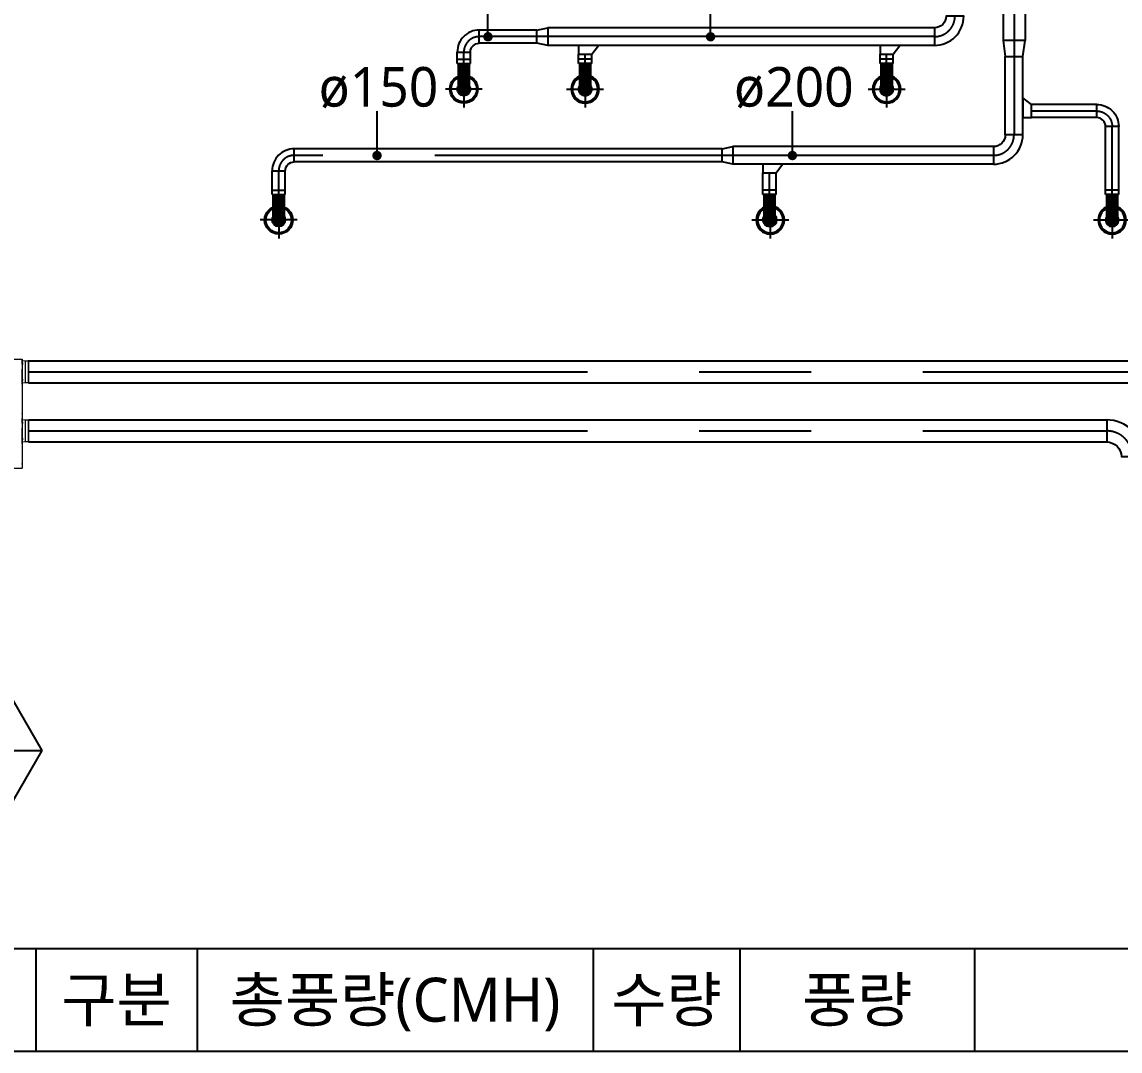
# Model space of a CAD drawing. Header units: millimetres. Extents: x 61566 to 667441, y 0 to 118800.
# Drawn here: x 436240 to 448719, y 37687 to 49381 of the extents above; entities that cross this region are included whole.
import ezdxf
from ezdxf.enums import TextEntityAlignment as Align

# ---------------------------------------------------------------- set-up
doc = ezdxf.new("R2010")
doc.units = ezdxf.units.MM
doc.header["$LTSCALE"] = 200
doc.linetypes.add('CENTER', pattern=[50.8, 31.75, -6.35, 6.35, -6.35])
for name, color, linetype in [('DI', 1, 'Continuous'), ('DUCT', 7, 'Continuous'), ('LG-장비번호', 7, 'Continuous'), ('LG-환기', 2, 'Continuous'), ('TE', 2, 'Continuous'), ('TEXT', 3, 'Continuous'), ('환기(RA)', 2, 'Continuous'), ('환기(SA)', 3, 'Continuous'), ('환기유니트', 6, 'Continuous')]:
    doc.layers.add(name, color=color, linetype=linetype)
doc.styles.add('LG전자', font='malgun.ttf')
doc.styles.add('SUNJIN', font='malgun.ttf')

# ---------------------------------------------------------------- blocks, each defined once
blk = doc.blocks.new('A$C40B63A93')
at = {"color": 1}
for p, q in [((210, 420), (210, 0)), ((420, 210), (0, 210))]:
    blk.add_line(p, q, dxfattribs=at)
at = {"color": 0}
for radius in [160, 145, 75]:
    blk.add_circle((210, 210), radius, dxfattribs=at)
blk = doc.blocks.new('레듀서2')
at = {"layer": '환기(RA)', "color": 0}
blk.add_lwpolyline([(182, 225), (0, 250), (0, 0), (182, 25)], close=True, dxfattribs=at)
blk = doc.blocks.new('레듀서1')
at = {"layer": '환기(SA)', "color": 0}
blk.add_lwpolyline([(-23, 123), (177, 123), (152, 0), (2, 0)], close=True, dxfattribs=at)
blk = doc.blocks.new('ELBOW_90_150')
at = {"layer": 'DUCT', "color": 0}
blk.add_lwpolyline([(175, 250, 0.414214), (-75, 0), (75, 0, -0.414214), (175, 100), (175, 250)], format="xyb", dxfattribs=at)
at = {"layer": 'DUCT', "color": 1, "linetype": 'CENTER'}
blk.add_arc((175, 0), 175, 90, 180, dxfattribs=at)
blk = doc.blocks.new('상업용 프리미엄환기 800~1000CMH')
at = {"layer": 'LG-환기', "color": 0, "linetype": 'Continuous', "lineweight": 18}
for p, q in [((333, 1261), (-10, 1261)), ((-10, 24), (-10, 1261)), ((-13, 1215), (-13, 1214)), ((-11, 1208), (-11, 1217)), ((-82, 963), (-87, 961)), ((-87, 961), (-87, 718)), ((-82, 963), (-82, 716)), ((-82, 962), (-82, 716)), ((-47, 961), (-82, 961)), ((-13, 965), (-47, 961)), ((-47, 718), (-47, 961)), ((-17, 938), (-17, 938)), ((-17, 936), (-17, 936)), ((-17, 935), (-17, 935)), ((-17, 933), (-17, 933)), ((-15, 925), (-15, 941)), ((-12, 941), (-15, 941)), ((-15, 940), (-15, 931)), ((-15, 940), (-15, 940)), ((-15, 931), (-12, 931)), ((-15, 923), (-15, 931)), ((-15, 931), (-15, 931)), ((-12, 981), (-13, 970)), ((-13, 938), (-13, 970)), ((-13, 941), (-13, 965)), ((-13, 751), (-13, 927)), ((-13, 755), (-13, 923)), ((-12, 981), (-12, 972)), ((-10, 981), (-12, 981)), ((-12, 972), (-12, 972)), ((-12, 970), (-12, 871)), ((-15, 747), (-15, 755)), ((-15, 738), (-15, 754)), ((-10, 871), (-12, 871)), ((-12, 698), (-12, 808)), ((-12, 808), (-10, 808)), ((-87, 718), (-82, 716)), ((-82, 718), (-47, 718)), ((-47, 718), (-13, 713)), ((-17, 745), (-17, 745)), ((-17, 744), (-17, 744)), ((-17, 743), (-17, 743)), ((-17, 741), (-17, 741)), ((-15, 748), (-15, 738)), ((-15, 748), (-12, 748)), ((-15, 748), (-15, 748)), ((-15, 738), (-15, 738)), ((-15, 738), (-12, 738)), ((-13, 741), (-13, 709)), ((-13, 738), (-13, 713)), ((-13, 709), (-12, 698)), ((-13, 640), (-13, 639)), ((-12, 698), (-10, 698)), ((-11, 633), (-11, 642)), ((-82, 292), (-87, 290)), ((-87, 290), (-87, 46)), ((-82, 292), (-82, 45)), ((-82, 291), (-82, 45)), ((-47, 290), (-82, 290)), ((-13, 294), (-47, 290)), ((-47, 46), (-47, 290)), ((-17, 266), (-17, 266)), ((-17, 265), (-17, 265)), ((-17, 264), (-17, 264)), ((-17, 262), (-17, 262)), ((-12, 270), (-15, 270)), ((-15, 253), (-15, 270)), ((-15, 269), (-15, 269)), ((-15, 269), (-15, 260)), ((-15, 260), (-15, 260)), ((-15, 252), (-15, 260)), ((-15, 260), (-12, 260)), ((-12, 310), (-13, 299)), ((-13, 266), (-13, 299)), ((-13, 270), (-13, 294)), ((-13, 80), (-13, 256)), ((-13, 84), (-13, 252)), ((-10, 310), (-12, 310)), ((-12, 310), (-12, 199)), ((-10, 199), (-12, 199)), ((-12, 137), (-10, 137)), ((-12, 27), (-12, 137)), ((-87, 46), (-82, 45)), ((-82, 46), (-47, 46)), ((-47, 46), (-13, 42)), ((-17, 74), (-17, 74)), ((-17, 72), (-17, 72)), ((-17, 71), (-17, 71)), ((-17, 70), (-17, 70)), ((-15, 76), (-15, 84)), ((-15, 66), (-15, 83)), ((-15, 77), (-15, 77)), ((-15, 77), (-15, 67)), ((-15, 76), (-12, 76)), ((-15, 67), (-15, 67)), ((-15, 66), (-12, 66)), ((-13, 70), (-13, 38)), ((-13, 66), (-13, 42)), ((-13, 38), (-12, 27)), ((-12, 27), (-10, 27)), ((1052, 24), (-10, 24))]:
    blk.add_line(p, q, dxfattribs=at)
for centre, radius, start, end in [((-8, 1213), 5.4, 124.6013, 158.604), ((-8, 1213), 5.4, 206.0867, 235.3987), ((-11, 1217), 0.3, 0, 124.6013), ((-11, 1208), 0.3, 235.3987, 0), ((-82, 962), 0.5, 0, 111.8014), ((-11, 936), 6.1, 129.6019, 159.3622), ((-11, 936), 6.09, 159.3157, 176.2321), ((-11, 936), 5.71, 175.982, 184.018), ((-11, 936), 6.09, 183.7679, 200.6843), ((-11, 936), 6.1, 200.6378, 230.3981), ((-14, 966), 1, 277.3264, 0), ((-7, 970), 5.4, 128.9696, 158.604), ((-7, 970), 5.4, 206.0867, 231.0303), ((-82, 716), 0.5, 248.1986, 0), ((-11, 743), 6.1, 129.6019, 159.3622), ((-11, 743), 6.09, 159.3157, 176.2321), ((-11, 743), 5.71, 175.982, 184.018), ((-11, 743), 6.09, 183.7679, 200.6843), ((-11, 743), 6.1, 200.6378, 230.3981), ((-14, 712), 1, 0, 82.6736), ((-8, 638), 5.4, 124.6013, 158.604), ((-8, 638), 5.4, 206.0867, 235.3987), ((-11, 642), 0.3, 0, 124.6013), ((-11, 633), 0.3, 235.3987, 0), ((-82, 291), 0.5, 0, 111.8014), ((-11, 264), 6.1, 129.6019, 159.3622), ((-11, 264), 6.09, 159.3157, 176.2321), ((-11, 264), 5.71, 175.982, 184.018), ((-11, 264), 6.09, 183.7679, 200.6843), ((-11, 264), 6.1, 200.6378, 230.3981), ((-14, 295), 1, 277.3264, 0), ((-82, 45), 0.5, 248.1986, 0), ((-11, 72), 6.1, 129.6019, 159.3622), ((-11, 72), 6.09, 159.3157, 176.2321), ((-11, 72), 5.71, 175.982, 184.018), ((-11, 72), 6.09, 183.7679, 200.6843), ((-11, 72), 6.1, 200.6378, 230.3981), ((-14, 41), 1, 0, 82.6736)]:
    blk.add_arc(centre, radius, start, end, dxfattribs=at)
for points, knots in [([(-13, 1214), (-13, 1214), (-13, 1214), (-13, 1214), (-13, 1214), (-13, 1214), (-13, 1214), (-13, 1214), (-13, 1213), (-13, 1213)], [0, 0, 0, 0, 0.25, 0.25, 0.375, 0.375, 0.5, 0.5, 1, 1, 1, 1]), ([(-13, 1213), (-13, 1213), (-13, 1213), (-13, 1213), (-13, 1213), (-13, 1213), (-13, 1213), (-13, 1213), (-13, 1213), (-13, 1213)], [0, 0, 0, 0, 0.5, 0.5, 0.75, 0.75, 0.875, 0.875, 1, 1, 1, 1]), ([(-13, 1213), (-13, 1213), (-13, 1213), (-13, 1213), (-13, 1213), (-13, 1213), (-13, 1213), (-13, 1213), (-13, 1213), (-13, 1213), (-13, 1213), (-13, 1213), (-13, 1213), (-13, 1213), (-13, 1213), (-13, 1213), (-13, 1213), (-13, 1213), (-13, 1213), (-13, 1213), (-13, 1213), (-13, 1213), (-13, 1213), (-13, 1213), (-13, 1213)], [0, 0, 0, 0, 0.125, 0.125, 0.1875, 0.1875, 0.25, 0.25, 0.375, 0.375, 0.4375, 0.4375, 0.5, 0.5, 0.625, 0.625, 0.6875, 0.6875, 0.75, 0.8125, 0.8125, 0.875, 0.875, 1, 1, 1, 1]), ([(-13, 1212), (-13, 1212), (-13, 1212), (-13, 1211), (-13, 1211), (-13, 1211), (-13, 1211), (-13, 1211), (-13, 1211), (-13, 1211), (-13, 1211), (-13, 1211), (-13, 1211)], [0, 0, 0, 0, 0.25, 0.25, 0.375, 0.375, 0.5, 0.5, 0.625, 0.625, 0.75, 1, 1, 1, 1]), ([(-13, 1212), (-13, 1212), (-13, 1212), (-13, 1212), (-13, 1212), (-13, 1212), (-13, 1212), (-13, 1212), (-13, 1212), (-13, 1212)], [0, 0, 0, 0, 0.5, 0.5, 0.625, 0.625, 0.75, 0.75, 1, 1, 1, 1]), ([(-13, 1212), (-13, 1212), (-13, 1212), (-13, 1212), (-13, 1212), (-13, 1212), (-13, 1212), (-13, 1212), (-13, 1212), (-13, 1212), (-13, 1212), (-13, 1212), (-13, 1212), (-13, 1212), (-13, 1212), (-13, 1212), (-13, 1212), (-13, 1212), (-13, 1212), (-13, 1212), (-13, 1212), (-13, 1212), (-13, 1212), (-13, 1212), (-13, 1212)], [0, 0, 0, 0, 0.125, 0.125, 0.1875, 0.1875, 0.25, 0.25, 0.375, 0.375, 0.4375, 0.4375, 0.5, 0.5, 0.625, 0.625, 0.6875, 0.6875, 0.75, 0.8125, 0.8125, 0.875, 0.875, 1, 1, 1, 1]), ([(-15, 923), (-15, 923), (-15, 923), (-15, 923), (-15, 923), (-15, 923), (-15, 923), (-15, 923), (-15, 923), (-15, 924), (-15, 924), (-15, 924), (-15, 924), (-15, 924), (-15, 924), (-15, 924), (-15, 924), (-15, 924), (-15, 924), (-15, 924), (-15, 924), (-15, 924), (-15, 924), (-15, 924), (-15, 924), (-15, 924), (-15, 924), (-15, 924), (-15, 924), (-15, 924), (-15, 924), (-15, 924), (-15, 925), (-15, 925), (-15, 925), (-15, 925), (-15, 925)], [0, 0, 0, 0, 0.015625, 0.015625, 0.03125, 0.0625, 0.0625, 0.125, 0.125, 0.25, 0.25, 0.375, 0.375, 0.40625, 0.40625, 0.4375, 0.4375, 0.5, 0.5, 0.625, 0.625, 0.65625, 0.65625, 0.6875, 0.6875, 0.75, 0.75, 0.8125, 0.8125, 0.84375, 0.84375, 0.875, 0.875, 0.9375, 0.9375, 1, 1, 1, 1]), ([(-15, 925), (-14, 925), (-14, 925), (-13, 925), (-13, 925), (-13, 925)], [0, 0, 0, 0, 0.5, 0.5, 1, 1, 1, 1]), ([(-12, 931), (-13, 930), (-13, 929), (-13, 928), (-13, 928), (-13, 927)], [0, 0, 0, 0, 0.778328, 0.778328, 1, 1, 1, 1]), ([(-13, 925), (-13, 925), (-13, 925), (-13, 925), (-13, 925), (-13, 925), (-13, 925), (-13, 925), (-13, 925), (-13, 925), (-13, 925), (-13, 924), (-13, 924), (-13, 924), (-13, 924), (-13, 924), (-13, 924), (-13, 924), (-13, 924), (-13, 924), (-13, 924), (-13, 924), (-13, 924), (-13, 924), (-13, 924), (-13, 924), (-13, 924), (-13, 924), (-13, 924), (-13, 924), (-13, 924), (-13, 924), (-13, 924), (-13, 923), (-13, 923), (-13, 923), (-13, 923)], [0, 0, 0, 0, 0.0625, 0.0625, 0.125, 0.125, 0.15625, 0.15625, 0.1875, 0.1875, 0.25, 0.25, 0.3125, 0.3125, 0.34375, 0.34375, 0.375, 0.375, 0.5, 0.5, 0.5625, 0.5625, 0.59375, 0.59375, 0.625, 0.625, 0.75, 0.75, 0.875, 0.875, 0.9375, 0.9375, 0.96875, 0.984375, 0.984375, 1, 1, 1, 1]), ([(-12, 972), (-12, 972), (-12, 972), (-12, 972), (-12, 972), (-12, 972), (-12, 972), (-12, 972), (-12, 971), (-12, 971)], [0, 0, 0, 0, 0.25, 0.25, 0.375, 0.375, 0.5, 0.5, 1, 1, 1, 1]), ([(-12, 971), (-12, 971), (-12, 971), (-12, 971), (-12, 971), (-12, 971), (-12, 971), (-12, 971), (-12, 971), (-12, 971)], [0, 0, 0, 0, 0.5, 0.5, 0.75, 0.75, 0.875, 0.875, 1, 1, 1, 1]), ([(-12, 971), (-12, 971), (-12, 971), (-12, 971), (-12, 971), (-12, 971), (-12, 971), (-12, 971), (-12, 971), (-12, 971), (-12, 971), (-12, 971), (-12, 971), (-12, 971), (-12, 971), (-12, 971), (-12, 971), (-12, 971), (-12, 971), (-12, 971), (-12, 971), (-12, 971), (-12, 971), (-12, 971), (-12, 971)], [0, 0, 0, 0, 0.125, 0.125, 0.1875, 0.1875, 0.25, 0.25, 0.375, 0.375, 0.4375, 0.4375, 0.5, 0.5, 0.625, 0.625, 0.6875, 0.6875, 0.75, 0.8125, 0.8125, 0.875, 0.875, 1, 1, 1, 1]), ([(-12, 970), (-12, 970), (-12, 970), (-12, 969), (-12, 969), (-12, 969), (-12, 969), (-12, 969), (-12, 969), (-12, 969), (-12, 969), (-12, 969), (-12, 968)], [0, 0, 0, 0, 0.25, 0.25, 0.375, 0.375, 0.5, 0.5, 0.625, 0.625, 0.75, 1, 1, 1, 1]), ([(-12, 970), (-12, 970), (-12, 970), (-12, 970), (-12, 970), (-12, 970), (-12, 970), (-12, 970), (-12, 970), (-12, 970), (-12, 970), (-12, 970), (-12, 970), (-12, 970), (-12, 970), (-12, 970), (-12, 970), (-12, 970), (-12, 970), (-12, 970), (-12, 970), (-12, 970), (-12, 970), (-12, 970), (-12, 970)], [0, 0, 0, 0, 0.125, 0.125, 0.1875, 0.1875, 0.25, 0.25, 0.375, 0.375, 0.4375, 0.4375, 0.5, 0.5, 0.625, 0.625, 0.6875, 0.6875, 0.75, 0.8125, 0.8125, 0.875, 0.875, 1, 1, 1, 1]), ([(-12, 970), (-12, 970), (-12, 970), (-12, 970), (-12, 970), (-12, 970), (-12, 970), (-12, 970), (-12, 970), (-12, 970)], [0, 0, 0, 0, 0.5, 0.5, 0.625, 0.625, 0.75, 0.75, 1, 1, 1, 1]), ([(-12, 941), (-12, 941), (-12, 941), (-12, 941), (-12, 941), (-12, 941), (-12, 941), (-12, 941), (-12, 941), (-12, 941), (-12, 941), (-12, 941), (-12, 941), (-12, 941), (-12, 941), (-12, 940), (-12, 940), (-12, 940), (-12, 940), (-12, 940), (-12, 940), (-12, 940), (-12, 940), (-12, 940), (-12, 940), (-12, 939)], [0, 0, 0, 0, 0.001286, 0.001286, 0.126125, 0.250964, 0.250964, 0.282174, 0.282174, 0.313384, 0.313384, 0.375804, 0.375804, 0.500643, 0.625482, 0.625482, 0.687902, 0.687902, 0.719112, 0.719112, 0.750321, 0.750321, 0.875161, 0.875161, 1, 1, 1, 1]), ([(-12, 939), (-12, 939), (-12, 939), (-12, 939), (-12, 939), (-12, 939), (-12, 939), (-12, 939), (-12, 938), (-12, 938), (-12, 938), (-12, 937), (-12, 937), (-12, 937), (-12, 937), (-12, 937), (-12, 937), (-12, 937), (-12, 936), (-12, 936), (-12, 936), (-12, 935), (-12, 935), (-12, 935), (-12, 935), (-12, 935), (-12, 935), (-12, 934), (-12, 934), (-12, 934), (-12, 933), (-12, 933), (-12, 933), (-12, 933), (-12, 933), (-12, 932), (-12, 932), (-12, 932), (-12, 932), (-12, 932), (-12, 932), (-12, 931), (-12, 931), (-12, 931), (-12, 931), (-12, 931)], [0, 0, 0, 0, 0.0625, 0.0625, 0.078125, 0.078125, 0.09375, 0.125, 0.125, 0.1875, 0.25, 0.25, 0.28125, 0.28125, 0.296875, 0.296875, 0.3125, 0.3125, 0.375, 0.4375, 0.4375, 0.5, 0.5, 0.515625, 0.515625, 0.53125, 0.5625, 0.5625, 0.625, 0.6875, 0.6875, 0.71875, 0.71875, 0.75, 0.75, 0.8125, 0.875, 0.875, 0.90625, 0.90625, 0.921875, 0.921875, 0.9375, 0.9375, 1, 1, 1, 1]), ([(-15, 754), (-15, 754), (-15, 754), (-15, 754), (-15, 754), (-15, 754), (-15, 754), (-15, 754), (-15, 754), (-15, 754), (-15, 754), (-15, 754), (-15, 754), (-15, 755), (-15, 755), (-15, 755), (-15, 755), (-15, 755), (-15, 755), (-15, 755), (-15, 755), (-15, 755), (-15, 755), (-15, 755), (-15, 755), (-15, 755), (-15, 755), (-15, 755), (-15, 755), (-15, 755), (-15, 755), (-15, 755), (-15, 755), (-15, 755), (-15, 755), (-15, 755), (-15, 755)], [0, 0, 0, 0, 0.0625, 0.0625, 0.125, 0.125, 0.15625, 0.15625, 0.1875, 0.1875, 0.25, 0.25, 0.3125, 0.3125, 0.34375, 0.34375, 0.375, 0.375, 0.5, 0.5, 0.5625, 0.5625, 0.59375, 0.59375, 0.625, 0.625, 0.75, 0.75, 0.875, 0.875, 0.9375, 0.9375, 0.96875, 0.984375, 0.984375, 1, 1, 1, 1]), ([(-13, 754), (-13, 754), (-13, 754), (-14, 754), (-14, 754), (-15, 754)], [0, 0, 0, 0, 0.5, 0.5, 1, 1, 1, 1]), ([(-13, 755), (-13, 755), (-13, 755), (-13, 755), (-13, 755), (-13, 755), (-13, 755), (-13, 755), (-13, 755), (-13, 755), (-13, 755), (-13, 755), (-13, 755), (-13, 755), (-13, 755), (-13, 755), (-13, 755), (-13, 755), (-13, 755), (-13, 754), (-13, 754), (-13, 754), (-13, 754), (-13, 754), (-13, 754), (-13, 754), (-13, 754), (-13, 754), (-13, 754), (-13, 754), (-13, 754), (-13, 754), (-13, 754), (-13, 754), (-13, 754), (-13, 754), (-13, 754)], [0, 0, 0, 0, 0.015625, 0.015625, 0.03125, 0.0625, 0.0625, 0.125, 0.125, 0.25, 0.25, 0.375, 0.375, 0.40625, 0.40625, 0.4375, 0.4375, 0.5, 0.5, 0.625, 0.625, 0.65625, 0.65625, 0.6875, 0.6875, 0.75, 0.75, 0.8125, 0.8125, 0.84375, 0.84375, 0.875, 0.875, 0.9375, 0.9375, 1, 1, 1, 1]), ([(-13, 751), (-13, 751), (-13, 751), (-13, 750), (-13, 749), (-12, 748)], [0, 0, 0, 0, 0.221672, 0.221672, 1, 1, 1, 1]), ([(-12, 871), (-12, 865), (-12, 860), (-12, 850), (-12, 839), (-12, 829), (-12, 819), (-12, 813), (-12, 808)], [0, 0, 0, 0, 0.25, 0.25, 0.5, 0.75, 0.75, 1, 1, 1, 1]), ([(-13, 639), (-13, 639), (-13, 639), (-13, 639), (-13, 639), (-13, 639), (-13, 639), (-13, 639), (-13, 638), (-13, 638)], [0, 0, 0, 0, 0.25, 0.25, 0.375, 0.375, 0.5, 0.5, 1, 1, 1, 1]), ([(-13, 638), (-13, 638), (-13, 638), (-13, 638), (-13, 638), (-13, 638), (-13, 638), (-13, 638), (-13, 638), (-13, 638), (-13, 638), (-13, 638), (-13, 638), (-13, 638), (-13, 638), (-13, 638), (-13, 638), (-13, 638), (-13, 638), (-13, 638), (-13, 638), (-13, 638), (-13, 638), (-13, 638), (-13, 638)], [0, 0, 0, 0, 0.125, 0.125, 0.1875, 0.1875, 0.25, 0.25, 0.375, 0.375, 0.4375, 0.4375, 0.5, 0.5, 0.625, 0.625, 0.6875, 0.6875, 0.75, 0.8125, 0.8125, 0.875, 0.875, 1, 1, 1, 1]), ([(-13, 638), (-13, 638), (-13, 638), (-13, 638), (-13, 638), (-13, 638), (-13, 638), (-13, 638), (-13, 638), (-13, 638)], [0, 0, 0, 0, 0.5, 0.5, 0.75, 0.75, 0.875, 0.875, 1, 1, 1, 1]), ([(-13, 637), (-13, 637), (-13, 637), (-13, 636), (-13, 636), (-13, 636), (-13, 636), (-13, 636), (-13, 636), (-13, 636), (-13, 636), (-13, 636), (-13, 636)], [0, 0, 0, 0, 0.25, 0.25, 0.375, 0.375, 0.5, 0.5, 0.625, 0.625, 0.75, 1, 1, 1, 1]), ([(-13, 637), (-13, 637), (-13, 637), (-13, 637), (-13, 637), (-13, 637), (-13, 637), (-13, 637), (-13, 637), (-13, 637)], [0, 0, 0, 0, 0.5, 0.5, 0.625, 0.625, 0.75, 0.75, 1, 1, 1, 1]), ([(-13, 637), (-13, 637), (-13, 637), (-13, 637), (-13, 637), (-13, 637), (-13, 637), (-13, 637), (-13, 637), (-13, 637), (-13, 637), (-13, 637), (-13, 637), (-13, 637), (-13, 637), (-13, 637), (-13, 637), (-13, 637), (-13, 637), (-13, 637), (-13, 637), (-13, 637), (-13, 637), (-13, 637), (-13, 637)], [0, 0, 0, 0, 0.125, 0.125, 0.1875, 0.1875, 0.25, 0.25, 0.375, 0.375, 0.4375, 0.4375, 0.5, 0.5, 0.625, 0.625, 0.6875, 0.6875, 0.75, 0.8125, 0.8125, 0.875, 0.875, 1, 1, 1, 1]), ([(-12, 748), (-12, 748), (-12, 748), (-12, 747), (-12, 747), (-12, 747), (-12, 746), (-12, 746), (-12, 746), (-12, 746), (-12, 746), (-12, 746), (-12, 746), (-12, 745), (-12, 745), (-12, 745), (-12, 745), (-12, 744), (-12, 744), (-12, 744), (-12, 744), (-12, 744), (-12, 744), (-12, 743), (-12, 743), (-12, 743), (-12, 742), (-12, 742), (-12, 742), (-12, 742), (-12, 742), (-12, 742), (-12, 742), (-12, 741), (-12, 741), (-12, 741), (-12, 741), (-12, 740), (-12, 740), (-12, 740), (-12, 740), (-12, 740), (-12, 740), (-12, 740), (-12, 739), (-12, 739)], [0, 0, 0, 0, 0.0625, 0.0625, 0.125, 0.1875, 0.1875, 0.203125, 0.203125, 0.21875, 0.21875, 0.25, 0.25, 0.3125, 0.375, 0.375, 0.40625, 0.40625, 0.421875, 0.421875, 0.4375, 0.4375, 0.5, 0.5, 0.5625, 0.625, 0.625, 0.640625, 0.640625, 0.65625, 0.65625, 0.6875, 0.6875, 0.75, 0.8125, 0.8125, 0.84375, 0.84375, 0.859375, 0.859375, 0.875, 0.875, 0.9375, 0.9375, 1, 1, 1, 1]), ([(-12, 739), (-12, 739), (-12, 739), (-12, 739), (-12, 739), (-12, 739), (-12, 739), (-12, 739), (-12, 738), (-12, 738), (-12, 738), (-12, 738), (-12, 738), (-12, 738), (-12, 738), (-12, 738), (-12, 738), (-12, 738), (-12, 738), (-12, 738), (-12, 738), (-12, 738), (-12, 738), (-12, 738), (-12, 738)], [0, 0, 0, 0, 0.12492, 0.12492, 0.15615, 0.15615, 0.18738, 0.24984, 0.24984, 0.37476, 0.49968, 0.49968, 0.562139, 0.562139, 0.593369, 0.593369, 0.624599, 0.624599, 0.749519, 0.874439, 0.874439, 0.999359, 0.999359, 1, 1, 1, 1]), ([(-15, 253), (-14, 253), (-14, 254), (-13, 254), (-13, 254), (-13, 254)], [0, 0, 0, 0, 0.5, 0.5, 1, 1, 1, 1]), ([(-15, 252), (-15, 252), (-15, 252), (-15, 252), (-15, 252), (-15, 252), (-15, 252), (-15, 252), (-15, 252), (-15, 252), (-15, 252), (-15, 252), (-15, 252), (-15, 252), (-15, 253), (-15, 253), (-15, 253), (-15, 253), (-15, 253), (-15, 253), (-15, 253), (-15, 253), (-15, 253), (-15, 253), (-15, 253), (-15, 253), (-15, 253), (-15, 253), (-15, 253), (-15, 253), (-15, 253), (-15, 253), (-15, 253), (-15, 253), (-15, 253), (-15, 253), (-15, 253)], [0, 0, 0, 0, 0.015625, 0.015625, 0.03125, 0.0625, 0.0625, 0.125, 0.125, 0.25, 0.25, 0.375, 0.375, 0.40625, 0.40625, 0.4375, 0.4375, 0.5, 0.5, 0.625, 0.625, 0.65625, 0.65625, 0.6875, 0.6875, 0.75, 0.75, 0.8125, 0.8125, 0.84375, 0.84375, 0.875, 0.875, 0.9375, 0.9375, 1, 1, 1, 1]), ([(-12, 260), (-13, 259), (-13, 258), (-13, 257), (-13, 256), (-13, 256)], [0, 0, 0, 0, 0.778328, 0.778328, 1, 1, 1, 1]), ([(-13, 254), (-13, 254), (-13, 254), (-13, 253), (-13, 253), (-13, 253), (-13, 253), (-13, 253), (-13, 253), (-13, 253), (-13, 253), (-13, 253), (-13, 253), (-13, 253), (-13, 253), (-13, 253), (-13, 253), (-13, 253), (-13, 253), (-13, 253), (-13, 253), (-13, 253), (-13, 253), (-13, 253), (-13, 253), (-13, 253), (-13, 253), (-13, 252), (-13, 252), (-13, 252), (-13, 252), (-13, 252), (-13, 252), (-13, 252), (-13, 252), (-13, 252), (-13, 252)], [0, 0, 0, 0, 0.0625, 0.0625, 0.125, 0.125, 0.15625, 0.15625, 0.1875, 0.1875, 0.25, 0.25, 0.3125, 0.3125, 0.34375, 0.34375, 0.375, 0.375, 0.5, 0.5, 0.5625, 0.5625, 0.59375, 0.59375, 0.625, 0.625, 0.75, 0.75, 0.875, 0.875, 0.9375, 0.9375, 0.96875, 0.984375, 0.984375, 1, 1, 1, 1]), ([(-12, 270), (-12, 270), (-12, 270), (-12, 270), (-12, 270), (-12, 270), (-12, 270), (-12, 270), (-12, 270), (-12, 270), (-12, 270), (-12, 270), (-12, 270), (-12, 269), (-12, 269), (-12, 269), (-12, 269), (-12, 269), (-12, 269), (-12, 269), (-12, 269), (-12, 269), (-12, 269), (-12, 268), (-12, 268), (-12, 268)], [0, 0, 0, 0, 0.001286, 0.001286, 0.126125, 0.250964, 0.250964, 0.282174, 0.282174, 0.313384, 0.313384, 0.375804, 0.375804, 0.500643, 0.625482, 0.625482, 0.687902, 0.687902, 0.719112, 0.719112, 0.750321, 0.750321, 0.875161, 0.875161, 1, 1, 1, 1]), ([(-12, 268), (-12, 268), (-12, 268), (-12, 268), (-12, 268), (-12, 268), (-12, 267), (-12, 267), (-12, 267), (-12, 267), (-12, 266), (-12, 266), (-12, 266), (-12, 266), (-12, 266), (-12, 266), (-12, 266), (-12, 265), (-12, 265), (-12, 265), (-12, 264), (-12, 264), (-12, 264), (-12, 264), (-12, 264), (-12, 264), (-12, 263), (-12, 263), (-12, 263), (-12, 262), (-12, 262), (-12, 262), (-12, 262), (-12, 262), (-12, 261), (-12, 261), (-12, 261), (-12, 260), (-12, 260), (-12, 260), (-12, 260), (-12, 260), (-12, 260), (-12, 260), (-12, 260), (-12, 260)], [0, 0, 0, 0, 0.0625, 0.0625, 0.078125, 0.078125, 0.09375, 0.125, 0.125, 0.1875, 0.25, 0.25, 0.28125, 0.28125, 0.296875, 0.296875, 0.3125, 0.3125, 0.375, 0.4375, 0.4375, 0.5, 0.5, 0.515625, 0.515625, 0.53125, 0.5625, 0.5625, 0.625, 0.6875, 0.6875, 0.71875, 0.71875, 0.75, 0.75, 0.8125, 0.875, 0.875, 0.90625, 0.90625, 0.921875, 0.921875, 0.9375, 0.9375, 1, 1, 1, 1]), ([(-12, 199), (-12, 194), (-12, 189), (-12, 178), (-12, 168), (-12, 158), (-12, 147), (-12, 142), (-12, 137)], [0, 0, 0, 0, 0.25, 0.25, 0.5, 0.75, 0.75, 1, 1, 1, 1]), ([(-15, 83), (-15, 83), (-15, 83), (-15, 83), (-15, 83), (-15, 83), (-15, 83), (-15, 83), (-15, 83), (-15, 83), (-15, 83), (-15, 83), (-15, 83), (-15, 83), (-15, 83), (-15, 83), (-15, 83), (-15, 83), (-15, 83), (-15, 84), (-15, 84), (-15, 84), (-15, 84), (-15, 84), (-15, 84), (-15, 84), (-15, 84), (-15, 84), (-15, 84), (-15, 84), (-15, 84), (-15, 84), (-15, 84), (-15, 84), (-15, 84), (-15, 84), (-15, 84)], [0, 0, 0, 0, 0.0625, 0.0625, 0.125, 0.125, 0.15625, 0.15625, 0.1875, 0.1875, 0.25, 0.25, 0.3125, 0.3125, 0.34375, 0.34375, 0.375, 0.375, 0.5, 0.5, 0.5625, 0.5625, 0.59375, 0.59375, 0.625, 0.625, 0.75, 0.75, 0.875, 0.875, 0.9375, 0.9375, 0.96875, 0.984375, 0.984375, 1, 1, 1, 1]), ([(-13, 82), (-13, 83), (-13, 83), (-14, 83), (-14, 83), (-15, 83)], [0, 0, 0, 0, 0.5, 0.5, 1, 1, 1, 1]), ([(-13, 84), (-13, 84), (-13, 84), (-13, 84), (-13, 84), (-13, 84), (-13, 84), (-13, 84), (-13, 84), (-13, 84), (-13, 84), (-13, 84), (-13, 83), (-13, 83), (-13, 83), (-13, 83), (-13, 83), (-13, 83), (-13, 83), (-13, 83), (-13, 83), (-13, 83), (-13, 83), (-13, 83), (-13, 83), (-13, 83), (-13, 83), (-13, 83), (-13, 83), (-13, 83), (-13, 83), (-13, 83), (-13, 83), (-13, 83), (-13, 83), (-13, 83), (-13, 83)], [0, 0, 0, 0, 0.015625, 0.015625, 0.03125, 0.0625, 0.0625, 0.125, 0.125, 0.25, 0.25, 0.375, 0.375, 0.40625, 0.40625, 0.4375, 0.4375, 0.5, 0.5, 0.625, 0.625, 0.65625, 0.65625, 0.6875, 0.6875, 0.75, 0.75, 0.8125, 0.8125, 0.84375, 0.84375, 0.875, 0.875, 0.9375, 0.9375, 1, 1, 1, 1]), ([(-13, 80), (-13, 80), (-13, 80), (-13, 78), (-13, 77), (-12, 76)], [0, 0, 0, 0, 0.221672, 0.221672, 1, 1, 1, 1]), ([(-12, 76), (-12, 76), (-12, 76), (-12, 76), (-12, 76), (-12, 75), (-12, 75), (-12, 75), (-12, 75), (-12, 75), (-12, 75), (-12, 75), (-12, 74), (-12, 74), (-12, 74), (-12, 73), (-12, 73), (-12, 73), (-12, 73), (-12, 73), (-12, 73), (-12, 73), (-12, 72), (-12, 72), (-12, 72), (-12, 71), (-12, 71), (-12, 71), (-12, 71), (-12, 71), (-12, 71), (-12, 71), (-12, 70), (-12, 70), (-12, 70), (-12, 69), (-12, 69), (-12, 69), (-12, 69), (-12, 69), (-12, 69), (-12, 69), (-12, 69), (-12, 68), (-12, 68), (-12, 68)], [0, 0, 0, 0, 0.0625, 0.0625, 0.125, 0.1875, 0.1875, 0.203125, 0.203125, 0.21875, 0.21875, 0.25, 0.25, 0.3125, 0.375, 0.375, 0.40625, 0.40625, 0.421875, 0.421875, 0.4375, 0.4375, 0.5, 0.5, 0.5625, 0.625, 0.625, 0.640625, 0.640625, 0.65625, 0.65625, 0.6875, 0.6875, 0.75, 0.8125, 0.8125, 0.84375, 0.84375, 0.859375, 0.859375, 0.875, 0.875, 0.9375, 0.9375, 1, 1, 1, 1]), ([(-12, 68), (-12, 68), (-12, 68), (-12, 68), (-12, 68), (-12, 67), (-12, 67), (-12, 67), (-12, 67), (-12, 67), (-12, 67), (-12, 67), (-12, 67), (-12, 67), (-12, 67), (-12, 67), (-12, 67), (-12, 66), (-12, 66), (-12, 66), (-12, 66), (-12, 66), (-12, 66), (-12, 66), (-12, 66)], [0, 0, 0, 0, 0.12492, 0.12492, 0.15615, 0.15615, 0.18738, 0.24984, 0.24984, 0.37476, 0.49968, 0.49968, 0.562139, 0.562139, 0.593369, 0.593369, 0.624599, 0.624599, 0.749519, 0.874439, 0.874439, 0.999359, 0.999359, 1, 1, 1, 1])]:
    blk.add_open_spline(points, degree=3, knots=knots, dxfattribs=at)
for points in [[(-13, 1213), (-13, 1213), (-13, 1212), (-13, 1212)], [(-13, 1211), (-13, 1211), (-13, 1211), (-13, 1211)], [(-15, 925), (-15, 925), (-15, 925), (-15, 925)], [(-13, 923), (-14, 923), (-15, 923), (-15, 923)], [(-12, 971), (-12, 971), (-12, 970), (-12, 970)], [(-12, 968), (-12, 968), (-12, 968), (-12, 968)], [(-15, 755), (-15, 755), (-14, 755), (-13, 755)], [(-15, 754), (-15, 754), (-15, 754), (-15, 754)], [(-13, 638), (-13, 638), (-13, 637), (-13, 637)], [(-13, 636), (-13, 636), (-13, 636), (-13, 636)], [(-15, 253), (-15, 253), (-15, 253), (-15, 253)], [(-13, 252), (-14, 252), (-15, 252), (-15, 252)], [(-15, 84), (-15, 84), (-14, 84), (-13, 84)], [(-15, 83), (-15, 83), (-15, 83), (-15, 83)]]:
    blk.add_open_spline(points, degree=3, dxfattribs=at)
blk = doc.blocks.new('장비번호')
at = {"layer": 'LG-장비번호', "color": 0}
blk.add_line((-516, 0), (516, 0), dxfattribs=at)
blk.add_lwpolyline([(516, 0), (258, 446.8), (-258, 446.8), (-516, 0), (-258, -446.8), (258, -446.8)], close=True, dxfattribs=at)

msp = doc.modelspace()

# ---------------------------------------------------------------- hatches: boundary and pattern name
at = {"layer": '환기(RA)'}
h = msp.add_hatch(color=256, dxfattribs=at)
edge = h.paths.add_edge_path()
edge.add_arc((441261.8, 48617.9), 75, 0, 360)
h = msp.add_hatch(color=256, dxfattribs=at)
edge = h.paths.add_edge_path()
edge.add_arc((442640.1, 48617.9), 75, -180, 180, ccw=False)
h = msp.add_hatch(color=256, dxfattribs=at)
edge = h.paths.add_edge_path()
edge.add_arc((446066.5, 48617.9), 75, -180, 180, ccw=False)
at = {"layer": '환기(SA)'}
h = msp.add_hatch(color=256, dxfattribs=at)
edge = h.paths.add_edge_path()
edge.add_arc((439158.1, 47130.5), 75, 0, 360)
h = msp.add_hatch(color=256, dxfattribs=at)
edge = h.paths.add_edge_path()
edge.add_arc((444734.7, 47130.5), 75, -180, 180, ccw=False)
h = msp.add_hatch(color=256, dxfattribs=at)
edge = h.paths.add_edge_path()
edge.add_arc((448628.8, 47130.5), 75, -180, 180, ccw=False)

# ---------------------------------------------------------------- linework, layer by layer
at = {"layer": 'DI', "color": 4}
for p, q in [((431230.3, 38853.8), (459174.7, 38853.8)), ((436396.9, 38853.8), (436396.9, 37687.2)), ((431230.3, 37687.2), (459174.7, 37687.2))]:
    msp.add_line(p, q, dxfattribs=at)
at = {"layer": 'DI', "color": 5}
for p, q in [((438230.3, 38853.8), (438230.3, 37687.2)), ((442730.3, 38853.8), (442730.3, 37687.2)), ((444396.9, 38853.8), (444396.9, 37687.2)), ((447063.6, 38853.8), (447063.6, 37687.2))]:
    msp.add_line(p, q, dxfattribs=at)
at = {"layer": 'TEXT', "color": 1}
for p, q in [((441536.1, 49212.4), (441536.1, 50161.2, 0)), ((444065.3, 49212.4), (444065.3, 50161.2, 0)), ((440275.6, 47863.1), (440275.6, 48366.1, 0)), ((444995.1, 47863.1), (444995.1, 48366.1, 0))]:
    msp.add_line(p, q, dxfattribs=at)
at = {"layer": 'TEXT', "color": 1, "const_width": 53.3}
for points in [[(441562.8, 49212.4, 1), (441509.4, 49212.4, 1)], [(444092, 49212.4, 1), (444038.6, 49212.4, 1)], [(440302.3, 47863.1, 1), (440248.9, 47863.1, 1)], [(445021.8, 47863.1, 1), (444968.4, 47863.1, 1)]]:
    msp.add_lwpolyline(points, format="xyb", close=True, dxfattribs=at)
at = {"layer": '환기(RA)'}
for p, q in [((442092.6, 49289.1), (441436.8, 49289.1)), ((446609.1, 49314.1), (442215.4, 49314.1)), ((442092.6, 49139.1), (441436.8, 49139.1)), ((446609.1, 49114.1), (442215.4, 49114.1)), ((441186.8, 48907.5), (441186.8, 49039.1)), ((441186.8, 48957.5), (441336.8, 48957.5)), ((441336.8, 48907.5), (441336.8, 49039.1)), ((442565.1, 48907.5), (442565.1, 49014.1)), ((442715.1, 48957.5), (442565.1, 48957.5)), ((442715.1, 48907.5), (442715.1, 49014.1)), ((445991.5, 48907.5), (445991.5, 49014.1)), ((446141.5, 48957.5), (445991.5, 48957.5)), ((446141.5, 48907.5), (446141.5, 49014.1)), ((441186.8, 48907.5), (441336.8, 48907.5)), ((442715.1, 48907.5), (442565.1, 48907.5)), ((446141.5, 48907.5), (445991.5, 48907.5)), ((436317.7, 44858.7), (448566.6, 44858.7)), ((436317.7, 44608.7), (448566.6, 44608.7))]:
    msp.add_line(p, q, dxfattribs=at)
for points in [[(442565.1, 49114.1), (442565.1, 49014.1), (442715.1, 49014.1), (442790.1, 49114.1)], [(445991.5, 49114.1), (445991.5, 49014.1), (446141.5, 49014.1), (446216.5, 49114.1)]]:
    msp.add_lwpolyline(points, close=True, dxfattribs=at)
at = {"layer": '환기(RA)', "const_width": 150}
for points in [[(441261.8, 48907.5), (441261.8, 48617.9)], [(442640.1, 48907.5), (442640.1, 48617.9)], [(446066.5, 48907.5), (446066.5, 48617.9)]]:
    msp.add_lwpolyline(points, dxfattribs=at)
at = {"layer": '환기(RA)'}
for centre in [(441261.8, 48617.9), (442640.1, 48617.9), (446066.5, 48617.9)]:
    msp.add_circle(centre, 75, dxfattribs=at)
at = {"layer": '환기(SA)'}
for p, q in [((447389, 50597.2), (447389, 49169)), ((447639, 50597.2), (447639, 49169)), ((447414, 48098.2), (447414, 48987.3)), ((447614, 48098.2), (447614, 48987.3)), ((448453.8, 48443.5), (447714, 48443.5)), ((448453.8, 48293.5), (447714, 48293.5)), ((448553.8, 47420.1), (448553.8, 48193.5)), ((448703.8, 47420.1), (448703.8, 48193.5)), ((444196.2, 47939.8), (439333.1, 47939.8)), ((447280.6, 47964.8), (444319, 47964.8)), ((439083.1, 47420.1), (439083.1, 47689.8)), ((439233.1, 47420.1), (439233.1, 47689.8)), ((444196.2, 47789.8), (439333.1, 47789.8)), ((447280.6, 47764.8), (444319, 47764.8)), ((444659.7, 47420.1), (444659.7, 47664.8)), ((444809.7, 47420.1), (444809.7, 47664.8)), ((439083.1, 47470.1), (439233.1, 47470.1)), ((439083.1, 47420.1), (439233.1, 47420.1)), ((444809.7, 47470.1), (444659.7, 47470.1)), ((444809.7, 47420.1), (444659.7, 47420.1)), ((448703.8, 47470.1), (448553.8, 47470.1)), ((448703.8, 47420.1), (448553.8, 47420.1)), ((436317.7, 45530.2), (449682.3, 45530.2)), ((436317.7, 45280.2), (449682.3, 45280.2))]:
    msp.add_line(p, q, dxfattribs=at)
at = {"layer": '환기(SA)', "color": 1, "linetype": 'CENTER'}
for p, q in [((447514, 50597.2), (447514, 48098.2)), ((446609.1, 49214.1), (441436.8, 49214.1)), ((441261.8, 48907.5), (441261.8, 49039.1)), ((442640.1, 48907.5), (442640.1, 49014.1)), ((446066.5, 48907.5), (446066.5, 49014.1)), ((448453.8, 48368.5), (447714, 48368.5)), ((448628.8, 47420.1), (448628.8, 48193.5)), ((447280.6, 47864.8), (439333.1, 47864.8)), ((439158.1, 47420.1), (439158.1, 47689.8)), ((444734.7, 47420.1), (444734.7, 47664.8)), ((436317.7, 45405.2), (449682.3, 45405.2)), ((436317.7, 44733.7), (448566.6, 44733.7))]:
    msp.add_line(p, q, dxfattribs=at)
at = {"layer": '환기(SA)'}
for points in [[(447614, 48293.5), (447714, 48293.5), (447714, 48443.5), (447614, 48518.5)], [(444659.7, 47764.8), (444659.7, 47664.8), (444809.7, 47664.8), (444884.7, 47764.8)]]:
    msp.add_lwpolyline(points, close=True, dxfattribs=at)
at = {"layer": '환기(SA)', "const_width": 150}
for points in [[(439158.1, 47420.1), (439158.1, 47130.5)], [(444734.7, 47420.1), (444734.7, 47130.5)], [(448628.8, 47420.1), (448628.8, 47130.5)]]:
    msp.add_lwpolyline(points, dxfattribs=at)
at = {"layer": '환기(SA)'}
for centre in [(439158.1, 47130.5), (444734.7, 47130.5)]:
    msp.add_circle(centre, 75, dxfattribs=at)

# ---------------------------------------------------------------- block references
at = {"layer": 'LG-장비번호', "color": 2, "xscale": 2.5, "yscale": 2.5, "zscale": 2.5}
msp.add_blockref('장비번호', (435179, 41103.6), dxfattribs=at)
at = {"layer": '환기(RA)'}
for p, xscale, yscale, zscale, rotation in [((446842.5, 49447.4), 1.333333333333333, 1.333333333333333, 1.333333333333333, 180), ((448566.6, 44733.7), 1.666666666666667, 1.666666666666667, 1.666666666666667, 270)]:
    msp.add_blockref('ELBOW_90_150', p, dxfattribs=dict(at, xscale=xscale, yscale=yscale, zscale=zscale, rotation=rotation))
for name, p in [('ELBOW_90_150', (441261.8, 49039.1)), ('A$C40B63A93', (441051.8, 48407.9))]:
    msp.add_blockref(name, p, dxfattribs=at)
at = {"layer": '환기(RA)', "rotation": 270}
msp.add_blockref('레듀서1', (442092.6, 49290.8), dxfattribs=at)
at = {"layer": '환기(RA)', "xscale": -1, "rotation": 359.9999808261645}
for p in [(442850.1, 48407.9), (446276.5, 48407.9)]:
    msp.add_blockref('A$C40B63A93', p, dxfattribs=at)
at = {"layer": '환기(SA)', "rotation": 270}
for name, p in [('레듀서2', (447389, 49169)), ('레듀서1', (444196.2, 47941.5))]:
    msp.add_blockref(name, p, dxfattribs=at)
at = {"layer": '환기(SA)', "xscale": -1}
msp.add_blockref('ELBOW_90_150', (448628.8, 48193.5), dxfattribs=at)
at = {"layer": '환기(SA)', "xscale": 1.333333333333333, "yscale": 1.333333333333333, "zscale": 1.333333333333333, "rotation": 180}
msp.add_blockref('ELBOW_90_150', (447514, 48098.2), dxfattribs=at)
at = {"layer": '환기(SA)'}
for name, p in [('ELBOW_90_150', (439158.1, 47689.8)), ('A$C40B63A93', (438948.1, 46920.5))]:
    msp.add_blockref(name, p, dxfattribs=at)
at = {"layer": '환기(SA)', "xscale": -1, "rotation": 359.9999808261645}
for p in [(444953.8, 46920.5), (448838.8, 46920.5)]:
    msp.add_blockref('A$C40B63A93', p, dxfattribs=at)
at = {"layer": '환기유니트', "rotation": 180}
msp.add_blockref('상업용 프리미엄환기 800~1000CMH', (436230.9, 45573.2), dxfattribs=at)

# ---------------------------------------------------------------- texts
at = {"layer": 'TE', "color": 3, "style": 'SUNJIN'}
for s, p in [('구분', (437313.6, 38270.5)), ('총풍량(CMH)', (440480.3, 38270.5)), ('수량', (443563.6, 38270.5)), ('풍량', (445730.3, 38270.5))]:
    msp.add_text(s, height=500, dxfattribs=at).set_placement(p, align=Align.MIDDLE_CENTER)
at = {"layer": 'TEXT', "color": 2, "style": 'LG전자'}
for s, p in [('ø150', (439611.5, 48418.4, 0)), ('ø200', (444331, 48418.4, 0))]:
    msp.add_text(s, height=450, dxfattribs=at).set_placement(p)

doc.saveas('drawing.dxf')
